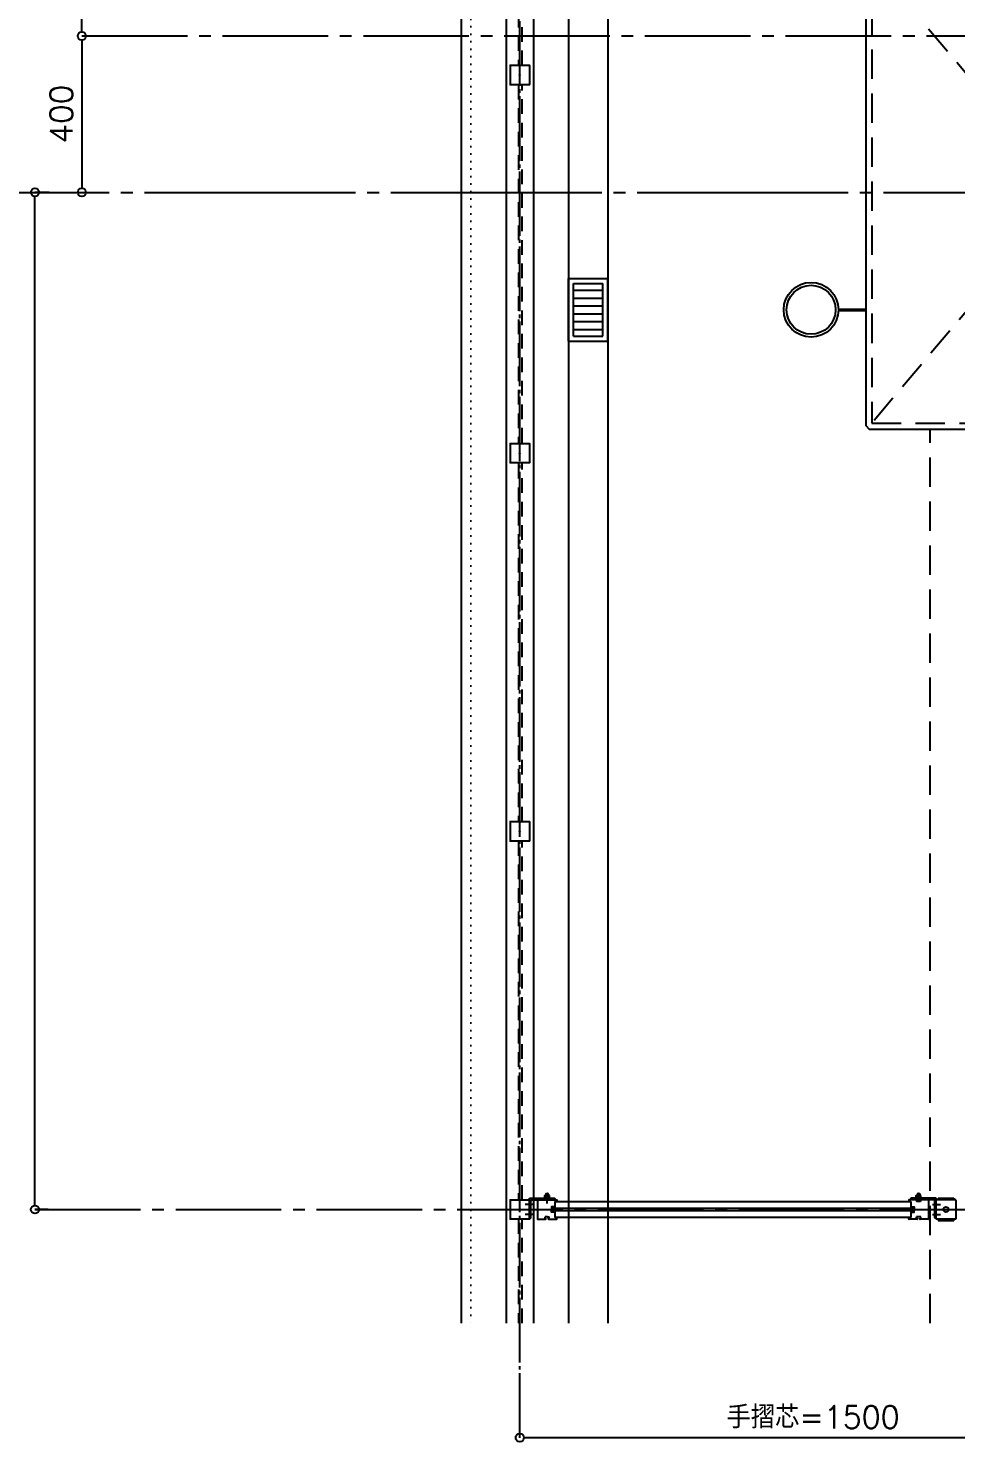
# Model space of a CAD drawing. Header units: millimetres. Extents: x 8300 to 98248, y -10383 to 40000.
# Drawn here: x 19843 to 22215, y 11706 to 15320 of the extents above; entities that cross this region are included whole.
import ezdxf
from ezdxf.enums import TextEntityAlignment as Align

# ---------------------------------------------------------------- set-up
doc = ezdxf.new("R2010")
doc.units = ezdxf.units.MM
doc.header["$LTSCALE"] = 300
for name, pattern in [('CADEWA_LINE5', [1.2, 0.9, -0.1, 0.1, -0.1]), ('CADEWA_LINE6', [2.1, 1.8, -0.1, 0.1, -0.1]), ('DASH-N', [0.375, 0.25, -0.125]), ('DASH-S', [0.2, 0.125, -0.075]), ('DOT2', [3.175, 0, -3.175]), ('JIS_08_11', [12.8, 11, -0.6, 0.6, -0.6])]:
    doc.linetypes.add(name, pattern=pattern)
doc.layers.add('K建0_壁', color=7, linetype='CONTINUOUS')
doc.layers.add('通り芯', color=7, linetype='CONTINUOUS')
doc.styles.add('txt2', font='txt.shx', dxfattribs={"width": 1.197332, "bigfont": 'extfont2'})

msp = doc.modelspace()

# ---------------------------------------------------------------- linework, layer by layer
at = {"layer": 'K建0_壁', "color": 250, "linetype": 'JIS_08_11', "lineweight": -3, "ltscale": 0.05}
msp.add_line((21100, 11716.7), (21100, 25327.2), dxfattribs=at)
at = {"layer": 'K建0_壁', "color": 250, "linetype": 'Continuous', "lineweight": -3}
for p, q in [((20950, 25028.7), (20950, 12009.7)), ((21225, 25028.7), (21225, 12009.7)), ((21325, 25028.7), (21325, 12009.7)), ((19980, 15310.5), (19980, 17869.5)), ((19980, 15289.5), (19980, 14910.5)), ((21075, 15224.5), (21075, 15175.5)), ((21075.5, 15225), (21124.5, 15225)), ((21125, 15224.5), (21125, 15175.5)), ((21124.5, 15175), (21075.5, 15175)), ((19896.4, 14900), (19860, 14900)), ((19860, 12310.5), (19860, 14889.5)), ((21225, 14680), (21325, 14680)), ((21225, 14520), (21225, 14680)), ((21325, 14520), (21325, 14680)), ((21237.5, 14667.5), (21312.5, 14667.5)), ((21237.5, 14532.5), (21237.5, 14667.5)), ((21237.5, 14649.7), (21312.5, 14649.7)), ((21312.5, 14532.5), (21312.5, 14667.5)), ((21237.5, 14629.7), (21312.5, 14629.7)), ((21237.5, 14609.7), (21312.5, 14609.7)), ((21915, 14601.5), (21985, 14601.5)), ((21915, 14600), (21985, 14600)), ((21915, 14598.5), (21985, 14598.5)), ((21237.5, 14589.7), (21312.5, 14589.7)), ((21237.5, 14569.7), (21312.5, 14569.7)), ((21237.5, 14549.7), (21312.5, 14549.7)), ((21237.5, 14532.5), (21312.5, 14532.5)), ((21225, 14520), (21325, 14520)), ((21075, 14257.8), (21075, 14208.8)), ((21075.5, 14258.3), (21124.5, 14258.3)), ((21125, 14257.8), (21125, 14208.8)), ((21124.5, 14208.3), (21075.5, 14208.3)), ((21075, 13291.2), (21075, 13242.2)), ((21075.5, 13291.7), (21124.5, 13291.7)), ((21125, 13291.2), (21125, 13242.2)), ((21124.5, 13241.7), (21075.5, 13241.7)), ((21075, 12324.5), (21075, 12275.5)), ((21075.5, 12325), (21124.5, 12325)), ((21125, 12328.5), (21189.5, 12328.5)), ((21125, 12279), (21125, 12328.5)), ((21125, 12324.5), (21125, 12275.5)), ((21128.5, 12279), (21128.5, 12322)), ((21131.5, 12325), (21189.5, 12325)), ((21145, 12324.5), (21145, 12275.5)), ((21145.5, 12325), (21194.5, 12325)), ((21164.2, 12335.8), (21165, 12336.2)), ((21164.2, 12331.6), (21164.2, 12335.8)), ((21165, 12331.2), (21164.2, 12331.6)), ((21165, 12336.2), (21175, 12336.2)), ((21165, 12331.2), (21175, 12331.2)), ((21170, 12315.2), (21170, 12340.8)), ((21175.8, 12335.8), (21175, 12336.2)), ((21175, 12331.2), (21175.8, 12331.6)), ((21175.8, 12331.6), (21175.8, 12335.8)), ((21176, 12329.7), (21176, 12331.2)), ((21176.4, 12328.5), (21176.4, 12329.7)), ((21190, 12328), (21190, 12325.5)), ((21195, 12324.5), (21195, 12320.2)), ((22095, 12324.5), (22095, 12320.2)), ((22144.5, 12325), (22095.5, 12325)), ((22100, 12328), (22100, 12325.5)), ((22165, 12328.5), (22100.5, 12328.5)), ((22158.5, 12325), (22100.5, 12325)), ((22113.6, 12328.5), (22113.6, 12329.7)), ((22126.4, 12328.5), (22113.6, 12328.5)), ((22114, 12329.7), (22114, 12331.2)), ((22126, 12331.2), (22114, 12331.2)), ((22114.2, 12335.8), (22115, 12336.2)), ((22114.2, 12331.6), (22114.2, 12335.8)), ((22115, 12331.2), (22114.2, 12331.6)), ((22125, 12336.2), (22115, 12336.2)), ((22125, 12331.2), (22115, 12331.2)), ((22115, 12322), (22115, 12320)), ((22125, 12322), (22115, 12322)), ((22116.8, 12324.5), (22116.8, 12322)), ((22119.6, 12329.7), (22119.6, 12331.2)), ((22120.4, 12329.7), (22120.4, 12331.2)), ((22123.3, 12324.5), (22123.3, 12322)), ((22125.8, 12335.8), (22125, 12336.2)), ((22125, 12331.2), (22125.8, 12331.6)), ((22125, 12322), (22125, 12320)), ((22125.8, 12331.6), (22125.8, 12335.8)), ((22126, 12329.7), (22126, 12331.2)), ((22145, 12324.5), (22145, 12275.5)), ((22161.5, 12279), (22161.5, 12322)), ((22165, 12279), (22165, 12328.5)), ((22165, 12275), (22165, 12325)), ((22215, 12325), (22165, 12325)), ((22170, 12328.5), (22210, 12328.5)), ((22170, 12328.5), (22170, 12325)), ((22210, 12328.5), (22210, 12325)), ((22215, 12325), (22215, 12275)), ((19894, 12300), (19860, 12300)), ((21134.7, 12312.5), (21114.2, 12312.5)), ((21134.7, 12287.5), (21114.2, 12287.5)), ((22107, 12302.5), (21181.2, 12302.5)), ((21181.2, 12297.5), (22107, 12297.5)), ((21190, 12320.2), (21195, 12320.2)), ((21190, 12320.2), (21190, 12306)), ((21190, 12320), (22100, 12320)), ((21190, 12294), (21190, 12279.7)), ((22100, 12320.2), (22095, 12320.2)), ((22100, 12320.2), (22100, 12306)), ((22100, 12294), (22100, 12279.7)), ((22107, 12297.5), (22107, 12302.5)), ((22125, 12320), (22115, 12320)), ((22155.3, 12312.5), (22175.8, 12312.5)), ((22155.3, 12287.5), (22175.8, 12287.5)), ((21124.5, 12275), (21075.5, 12275)), ((21125.5, 12278.5), (21128, 12278.5)), ((21145.5, 12275), (21166.2, 12275)), ((21169.7, 12281.5), (21164.7, 12281.5)), ((21166.7, 12275.5), (21166.7, 12278)), ((21170.3, 12281.5), (21175.2, 12281.5)), ((21173.2, 12278), (21175.2, 12278)), ((21173.2, 12275.5), (21173.2, 12278)), ((21173.7, 12275), (21194.5, 12275)), ((21175.2, 12278), (21175.2, 12281.5)), ((21190, 12280), (22100, 12280)), ((21190, 12279.7), (21195, 12279.7)), ((21195, 12275.5), (21195, 12279.7)), ((22100, 12279.7), (22095, 12279.7)), ((22095, 12275.5), (22095, 12279.7)), ((22116.3, 12275), (22095.5, 12275)), ((22114.8, 12278), (22114.8, 12281.5)), ((22125.3, 12281.5), (22114.8, 12281.5)), ((22116.8, 12278), (22114.8, 12278)), ((22116.8, 12275.5), (22116.8, 12278)), ((22123.3, 12275.5), (22123.3, 12278)), ((22144.5, 12275), (22123.8, 12275)), ((22164.5, 12278.5), (22162, 12278.5)), ((22215, 12275), (22165, 12275)), ((22170, 12275), (22170, 12271.5)), ((22170, 12271.5), (22210, 12271.5)), ((22210, 12275), (22210, 12271.5)), ((21100, 11715.9), (21100, 11716.7)), ((21110.5, 11716.7), (22589.5, 11716.7))]:
    msp.add_line(p, q, dxfattribs=at)
at = {"layer": 'K建0_壁', "color": 250, "linetype": 'Continuous', "lineweight": -3, "ltscale": 50}
for p, q in [((21065, 25028.7), (21065, 12009.7)), ((21135, 25028.7), (21135, 12009.7))]:
    msp.add_line(p, q, dxfattribs=at)
at = {"layer": 'K建0_壁', "color": 250, "linetype": 'DASH-S', "lineweight": -3}
for p, q in [((21096.4, 16139.3), (21096.4, 15225)), ((21106.4, 15225), (21106.4, 16139.3)), ((21096.4, 15175), (21096.4, 14260.7)), ((21106.4, 14260.7), (21106.4, 15175)), ((21096.4, 14206), (21096.4, 13291.7)), ((21106.4, 13291.7), (21106.4, 14206)), ((21096.4, 13241.7), (21096.4, 12325)), ((21106.4, 12325), (21106.4, 13241.7)), ((21096.4, 12275), (21096.4, 12009.7)), ((21106.4, 12009.7), (21106.4, 12275))]:
    msp.add_line(p, q, dxfattribs=at)
at = {"layer": 'K建0_壁', "color": 250, "linetype": 'DASH-N', "lineweight": -3}
for p, q in [((23000, 15490), (22000, 14310)), ((22000, 15490), (23000, 14310)), ((22150, 12009.7), (22150, 14295))]:
    msp.add_line(p, q, dxfattribs=at)
at = {"layer": 'K建0_壁', "color": 250, "linetype": 'CADEWA_LINE5', "lineweight": -3}
for p, q in [((19980, 15300), (26822.5, 15300)), ((19860, 12300), (31156, 12300))]:
    msp.add_line(p, q, dxfattribs=at)
at = {"layer": 'K建0_壁', "color": 250, "linetype": 'DOT2', "lineweight": -3, "ltscale": 0.02}
msp.add_lwpolyline([(20925, 25028.7), (20925, 22735), (20975, 22735), (20975, 12009.7)], dxfattribs=at)
at = {"layer": 'K建0_壁', "color": 250, "linetype": 'Continuous', "lineweight": -3}
msp.add_lwpolyline([(23000, 14316.2), (23000, 15483.8), (23000, 15505), (21994, 15505), (21985, 15496), (21985, 14304), (21994, 14295), (23000, 14295)], close=True, dxfattribs=at)
at = {"layer": 'K建0_壁', "color": 250, "linetype": 'DASH-N', "lineweight": -3}
msp.add_lwpolyline([(23000, 14310), (23000, 15490), (22000, 15490), (22000, 14310)], close=True, dxfattribs=at)
at = {"layer": 'K建0_壁', "color": 250, "linetype": 'Continuous', "lineweight": -3}
for points in [[(21163.6, 12328.5), (21163.6, 12329.7), (21176.4, 12329.7)], [(21164, 12329.7), (21164, 12331.2), (21176, 12331.2)], [(22126.4, 12328.5), (22126.4, 12329.7), (22113.6, 12329.7)], [(21190, 12306), (21188.8, 12306), (21188.8, 12307), (21181.2, 12307), (21181.2, 12300.3)], [(21190, 12294), (21188.8, 12294), (21188.8, 12293), (21181.2, 12293), (21181.2, 12299.7)], [(22100, 12306), (22101.2, 12306), (22101.2, 12307), (22108.8, 12307), (22108.8, 12300.3)], [(22100, 12294), (22101.2, 12294), (22101.2, 12293), (22108.8, 12293), (22108.8, 12299.7)], [(21166.7, 12278), (21164.7, 12278), (21164.7, 12281.5)], [(22123.3, 12278), (22125.3, 12278), (22125.3, 12281.5)]]:
    msp.add_lwpolyline(points, dxfattribs=at)
for centre, radius in [((19980, 15300), 10.5), ((19980, 15300), 10.5), ((21100, 15200), 0.5), ((19860, 14900), 10.5), ((19980, 14900), 10.5), ((21845, 14600), 70), ((21845, 14600), 62.5), ((21100, 14233.3), 0.5), ((21100, 13266.7), 0.5), ((19860, 12300), 10.5), ((21100, 12300), 0.5), ((21125, 12300), 1.59), ((22190, 12300), 6.49), ((21100, 11716.7), 10.5)]:
    msp.add_circle(centre, radius, dxfattribs=at)
for centre, radius, start, end in [((21075.5, 15224.5), 0.5, 90, 180), ((21124.5, 15224.5), 0.5, 0, 90), ((21075.5, 15175.5), 0.5, 180, 270), ((21124.5, 15175.5), 0.5, 270, 360), ((21075.5, 14257.8), 0.5, 90, 180), ((21124.5, 14257.8), 0.5, 0, 90), ((21075.5, 14208.8), 0.5, 180, 270), ((21124.5, 14208.8), 0.5, 270, 360), ((21075.5, 13291.2), 0.5, 90, 180), ((21124.5, 13291.2), 0.5, 0, 90), ((21075.5, 13242.2), 0.5, 180, 270), ((21124.5, 13242.2), 0.5, 270, 360), ((21075.5, 12324.5), 0.5, 90, 180), ((21124.5, 12324.5), 0.5, 0, 90), ((21131.5, 12322), 3, 90, 180), ((21145.5, 12324.5), 0.5, 90, 180), ((21165, 12336.7), 0.5, 270.0004, 354.2612), ((21170, 12336.2), 4.5, 5.7395, 174.2612), ((21175, 12336.7), 0.5, 185.7395, 270.0004), ((21189.5, 12328), 0.5, 360, 90), ((21189.5, 12325.5), 0.5, 270, 360), ((21194.5, 12324.5), 0.5, 0, 90), ((22095.5, 12324.5), 0.5, 90, 180), ((22100.5, 12328), 0.5, 90, 180), ((22100.5, 12325.5), 0.5, 180, 270), ((22100.5, 12325.5), 0.5, 180, 270), ((22115, 12336.7), 0.5, 269.9996, 354.2605), ((22120, 12336.2), 4.5, 5.7388, 174.2605), ((22116.3, 12324.5), 0.5, 0, 90), ((22123.8, 12324.5), 0.5, 90, 180), ((22125, 12336.7), 0.5, 185.7388, 269.9996), ((22144.5, 12324.5), 0.5, 0, 90), ((22158.5, 12322), 3, 0, 90), ((21181.2, 12300), 0.3, 90, 270), ((22108.8, 12300), 0.3, 270, 90), ((21075.5, 12275.5), 0.5, 180, 270), ((21124.5, 12275.5), 0.5, 270, 360), ((21125.5, 12279), 0.5, 180, 270), ((21128, 12279), 0.5, 270, 360), ((21145.5, 12275.5), 0.5, 180, 270), ((21166.2, 12275.5), 0.5, 270, 0), ((21170, 12281.5), 0.3, 0, 180), ((21173.7, 12275.5), 0.5, 180, 270), ((21194.5, 12275.5), 0.5, 270, 0), ((22095.5, 12275.5), 0.5, 180, 270), ((22116.3, 12275.5), 0.5, 270, 0), ((22123.8, 12275.5), 0.5, 180, 270), ((22144.5, 12275.5), 0.5, 270, 0), ((22162, 12279), 0.5, 180, 270), ((22164.5, 12279), 0.5, 270, 0)]:
    msp.add_arc(centre, radius, start, end, dxfattribs=at)
at = {"layer": '通り芯', "color": 96, "linetype": 'CADEWA_LINE6', "lineweight": -3}
msp.add_line((8800, 14900), (61700, 14900), dxfattribs=at)

# ---------------------------------------------------------------- texts
at = {"layer": 'K建0_壁', "color": 250, "lineweight": -3, "style": 'txt2', "width": 1.017857}
msp.add_text('400', height=57.6, rotation=90, dxfattribs=at).set_placement((19927.5, 15100), align=Align.MIDDLE_CENTER)
at = {"layer": 'K建0_壁', "color": 250, "lineweight": -3, "style": 'txt2', "width": 0.979167}
msp.add_text('手摺芯=1500', height=57.6, dxfattribs=at).set_placement((21850, 11769.2), align=Align.MIDDLE_CENTER)

doc.saveas('drawing.dxf')
